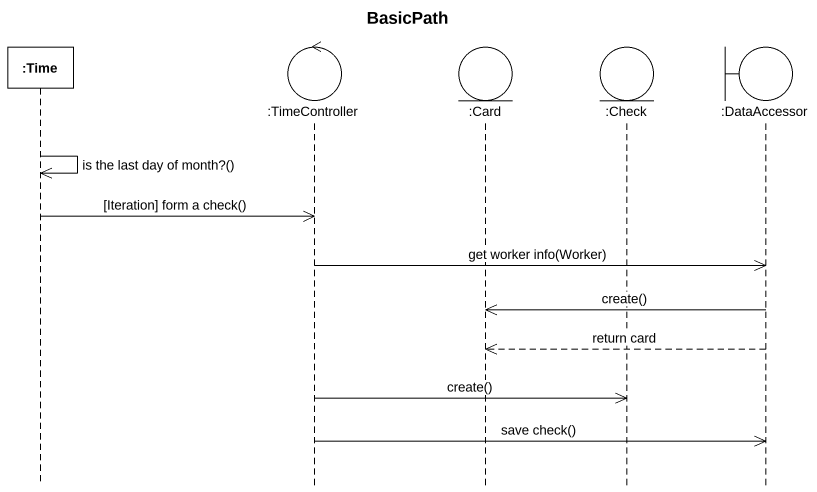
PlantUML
@startuml
title BasicPath
hide footbox
participant ":Time" as Time
control ":TimeController" as TimeController
entity ":Card" as Card_
entity ":Check" as Check
boundary ":DataAccessor" as DataAccessor

Time ->> Time : is the last day of month?()
Time ->> TimeController : [Iteration] form a check()
TimeController ->> DataAccessor : get worker info(Worker)
DataAccessor ->> Card_ : create()
DataAccessor -->> Card_ : return card
TimeController ->> Check : create()
TimeController ->> DataAccessor : save check()
@enduml
